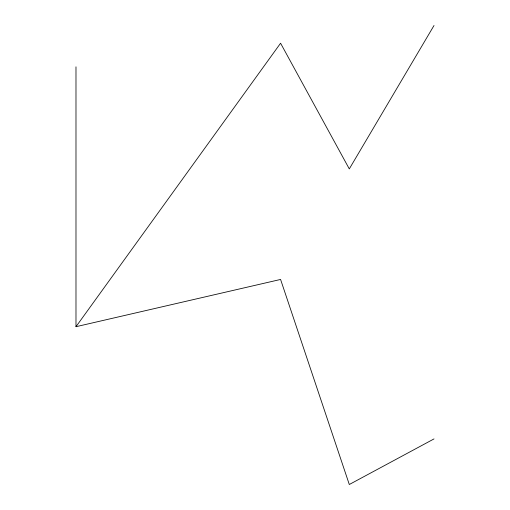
<?xml version="1.0" encoding="UTF-8"?>
<svg xmlns="http://www.w3.org/2000/svg" width="510" height="510" viewBox="0 0 510 510"><rect width="100%" height="100%" fill="white"/><g stroke="black" fill="none" stroke-linecap="round" stroke-linejoin="round"><path stroke-width="0.76" d="M434.016 25.5L349.299 168.906L280.577 43.216L75.984 326.706L280.577 279.454L349.299 484.5L434.016 438.912M75.984 66.842L75.984 326.706"/></g></svg>
